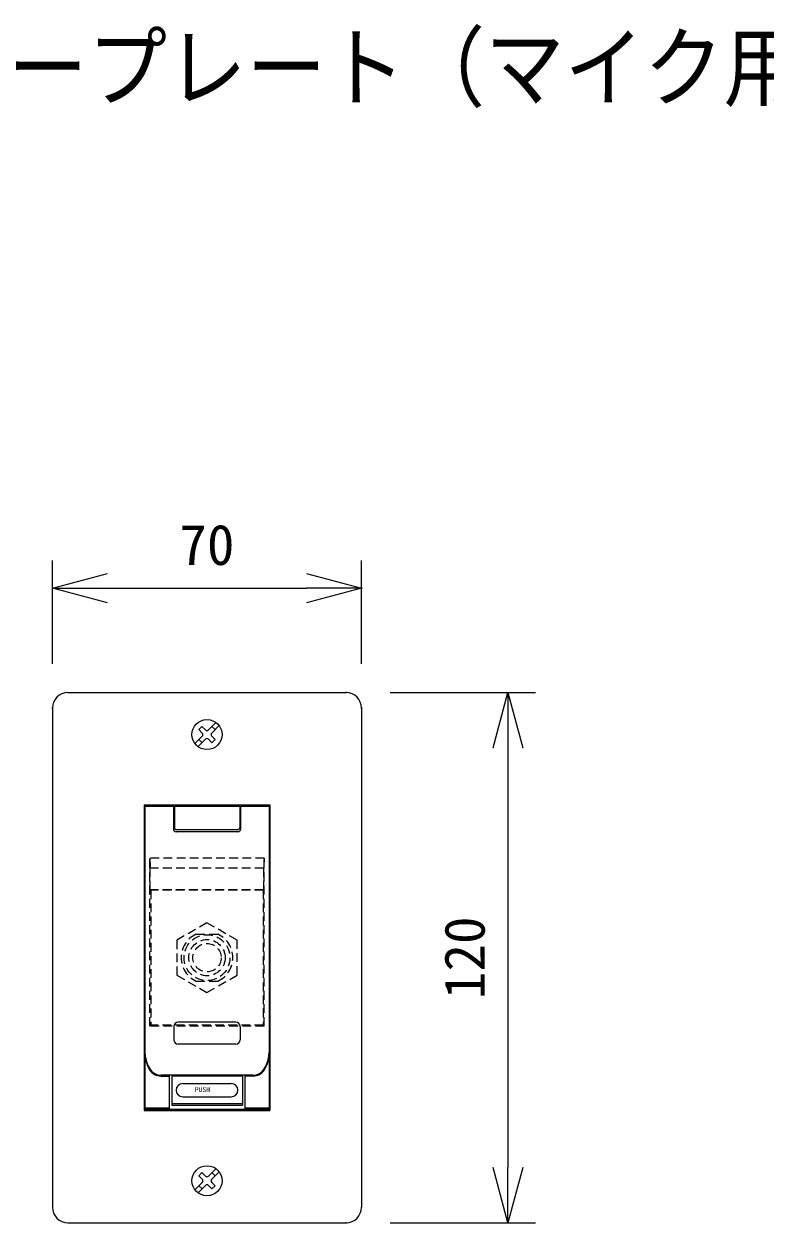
# Model space of a CAD drawing. Units: millimetres, scale not verified. Extents: x -62 to 63, y -57 to 57.
# Drawn here: x -20.4 to 13.2, y 2.5 to 56.8 of the extents above; entities that cross this region are included whole.
import ezdxf
from ezdxf.enums import TextEntityAlignment as Align

# ---------------------------------------------------------------- set-up
doc = ezdxf.new("R2010")
doc.units = ezdxf.units.MM
doc.header["$LTSCALE"] = 0.125
doc.header["$PDMODE"] = 32
doc.header["$PDSIZE"] = 0.025
doc.linetypes.add('USER1', pattern=[4.7625, 3.175, -1.5875])
for name, color, linetype in [('0-0_0', 7, 'Continuous'), ('0-1_Defpoints', 7, 'Continuous'), ('0-4_MOJI1', 7, 'Continuous'), ('0-6_SUNPO', 7, 'Continuous')]:
    doc.layers.add(name, color=color, linetype=linetype)
doc.layers.add('0-2_GAIKEI', color=1, linetype='Continuous', lineweight=18)
doc.styles.add('ＭＳ ゴシック', font='')
doc.styles.get('ＭＳ ゴシック').set_extended_font_data('MS Gothic')

# ---------------------------------------------------------------- blocks, each defined once
blk = doc.blocks.new('_Open30')
at = {"layer": '0-0_0'}
blk.add_line((0, 0), (-1, 0), dxfattribs=at)
blk.add_lwpolyline([(-1, 0.26795), (0, 0), (-1, -0.26795)], dxfattribs=at)
blk = doc.blocks.new('D2')
at = {"layer": '0-1_Defpoints'}
for p in [(59.4123, 344.763), (45.4123, 339.3343), (59.4123, 339.3343)]:
    blk.add_point(p, dxfattribs=at)
at = {"layer": '0-6_SUNPO'}
for p, q in [((45.4123, 341.3343), (45.4123, 346.013)), ((59.4123, 341.3343), (59.4123, 346.013)), ((47.9123, 344.763), (56.9123, 344.763))]:
    blk.add_line(p, q, dxfattribs=at)
at = {"layer": '0-6_SUNPO', "xscale": 2.5, "yscale": 2.5, "rotation": 180}
blk.add_blockref('_Open30', (45.4123, 344.763), dxfattribs=at)
at = {"layer": '0-6_SUNPO', "xscale": 2.5, "yscale": 2.5}
blk.add_blockref('_Open30', (59.4123, 344.763), dxfattribs=at)
at = {"layer": '0-6_SUNPO', "style": 'ＭＳ ゴシック'}
blk.add_text('70', height=1.833, dxfattribs=at).set_placement((51.1623, 345.263), align=Align.BOTTOM_LEFT)
blk = doc.blocks.new('D3')
at = {"layer": '0-1_Defpoints'}
for p in [(58.7123, 340.0352), (58.7123, 316.0352), (66.0412, 316.0352)]:
    blk.add_point(p, dxfattribs=at)
at = {"layer": '0-6_SUNPO'}
for p, q in [((60.7123, 340.0352), (67.2912, 340.0352)), ((66.0412, 337.5352), (66.0412, 318.5352)), ((60.7123, 316.0352), (67.2912, 316.0352))]:
    blk.add_line(p, q, dxfattribs=at)
at = {"layer": '0-6_SUNPO', "xscale": 2.5, "yscale": 2.5}
for p, rotation in [((66.0412, 340.0352), 90), ((66.0412, 316.0352), 270)]:
    blk.add_blockref('_Open30', p, dxfattribs=dict(at, rotation=rotation))
at = {"layer": '0-6_SUNPO', "style": 'ＭＳ ゴシック'}
blk.add_text('120', height=1.833, rotation=90, dxfattribs=at).set_placement((65.5412, 326.1602), align=Align.BOTTOM_LEFT)

msp = doc.modelspace()

# ---------------------------------------------------------------- linework, layer by layer
at = {"layer": '0-2_GAIKEI', "color": 7}
for p, q in [((-18.3774, 26.5342), (-5.7774, 26.5342)), ((-19.0774, 25.8334), (-19.0774, 3.2342)), ((-5.0774, 25.8342), (-5.0774, 3.2342)), ((-9.2563, 21.4421), (-14.8963, 21.4421)), ((-14.8963, 21.4421), (-14.8963, 7.6542)), ((-9.2563, 21.4421), (-9.2563, 7.6542)), ((-9.2563, 7.6542), (-14.8963, 7.6542)), ((-18.3774, 2.5342), (-5.7774, 2.5342))]:
    msp.add_line(p, q, dxfattribs=at)
at = {"layer": '0-2_GAIKEI'}
for p, q in [((-12.4451, 24.8605), (-12.3037, 25.0019)), ((-12.1481, 24.8463), (-12.3037, 25.0019)), ((-12.0067, 24.8463), (-11.6725, 25.1805)), ((-11.8653, 24.7049), (-11.5311, 25.0391)), ((-11.7111, 24.8618), (-11.8508, 25.0015)), ((-12.6237, 24.2293), (-12.2896, 24.5635)), ((-12.2896, 24.7049), (-12.4451, 24.8605)), ((-11.7097, 24.4079), (-11.8653, 24.5635)), ((-12.4823, 24.0879), (-12.1481, 24.422)), ((-12.3017, 24.2645), (-12.4451, 24.4079)), ((-11.8512, 24.2665), (-12.0067, 24.422)), ((-11.8512, 24.2665), (-11.7097, 24.4079)), ((-14.9274, 21.4542), (-14.9274, 7.6142)), ((-14.9274, 21.4542), (-9.2274, 21.4542)), ((-14.8963, 21.3862), (-13.5763, 21.3862)), ((-13.5963, 21.392), (-13.5963, 20.3556)), ((-13.5561, 21.3743), (-13.5561, 20.4342)), ((-10.5966, 21.3743), (-13.5561, 21.3743)), ((-10.5966, 21.3743), (-10.5966, 20.4342)), ((-10.5563, 21.392), (-10.5563, 20.3556)), ((-10.5563, 21.392), (-9.2663, 21.392)), ((-9.2274, 21.4542), (-9.2274, 7.6142)), ((-10.6763, 20.2356), (-13.4763, 20.2356)), ((-13.4561, 20.3342), (-10.6966, 20.3342)), ((-13.5763, 11.4156), (-13.5763, 10.8156)), ((-10.7763, 11.6156), (-13.3763, 11.6156)), ((-10.5763, 11.4156), (-10.5763, 10.8156)), ((-10.7763, 10.6156), (-13.3763, 10.6156)), ((-14.1635, 9.1742), (-13.7963, 9.1742)), ((-9.9987, 9.2156), (-14.1539, 9.2156)), ((-13.7963, 9.2156), (-13.7963, 7.6542)), ((-13.6763, 9.2156), (-13.6763, 7.8542)), ((-10.4763, 9.1742), (-13.6763, 9.1742)), ((-13.1763, 8.8342), (-10.9763, 8.8342)), ((-12.4263, 9.1742), (-12.4263, 9.2156)), ((-11.7263, 9.1742), (-11.7263, 9.2156)), ((-10.4763, 9.2156), (-10.4763, 7.8542)), ((-10.3563, 9.2156), (-10.3563, 7.6542)), ((-9.9891, 9.1742), (-10.3563, 9.1742)), ((-13.1763, 8.2342), (-10.9763, 8.2342)), ((-14.9274, 7.6142), (-9.2274, 7.6142)), ((-13.7963, 7.7226), (-14.8963, 7.7226)), ((-10.4763, 7.9226), (-13.6763, 7.9226)), ((-13.6763, 7.8542), (-10.4763, 7.8542)), ((-9.2563, 7.7226), (-10.3563, 7.7226)), ((-12.0067, 4.6463), (-11.6725, 4.9805)), ((-12.6237, 4.0293), (-12.2896, 4.3635)), ((-12.4451, 4.6605), (-12.3037, 4.8019)), ((-12.2896, 4.5049), (-12.4451, 4.6605)), ((-12.1481, 4.6463), (-12.3037, 4.8019)), ((-11.8653, 4.5049), (-11.5311, 4.8391)), ((-11.7097, 4.2079), (-11.8653, 4.3635)), ((-11.7111, 4.6618), (-11.8508, 4.8015)), ((-12.4823, 3.8879), (-12.1481, 4.222)), ((-12.3017, 4.0645), (-12.4451, 4.2079)), ((-11.8512, 4.0665), (-12.0067, 4.222)), ((-11.8512, 4.0665), (-11.7097, 4.2079))]:
    msp.add_line(p, q, dxfattribs=at)
at = {"layer": '0-2_GAIKEI', "linetype": 'USER1'}
for p, q in [((-14.6735, 19.0461), (-14.6456, 18.5842)), ((-14.6735, 11.4381), (-14.6735, 19.0461)), ((-9.4813, 19.0461), (-14.6735, 19.0461)), ((-9.4813, 19.0461), (-9.5093, 18.5842)), ((-9.4813, 11.4381), (-9.4813, 19.0461)), ((-14.6456, 17.6023), (-14.6456, 18.5842)), ((-9.5093, 18.5842), (-14.6456, 18.5842)), ((-9.5093, 17.6023), (-9.5093, 18.5842)), ((-14.6456, 17.6023), (-14.6274, 17.5842)), ((-9.5093, 17.6023), (-14.6456, 17.6023)), ((-14.6274, 17.5842), (-14.6274, 11.4842)), ((-9.5274, 17.5842), (-14.6274, 17.5842)), ((-9.5093, 17.6023), (-9.5274, 17.5842)), ((-9.5274, 17.5842), (-9.5274, 11.4842)), ((-12.0774, 16.1115), (-13.4434, 15.3228)), ((-10.7114, 15.3228), (-12.0774, 16.1115)), ((-13.4434, 15.3228), (-13.4434, 13.7455)), ((-12.5727, 15.5942), (-11.5822, 15.5942)), ((-10.7114, 13.7455), (-10.7114, 15.3228)), ((-13.4434, 13.7455), (-12.0774, 12.9569)), ((-12.0774, 12.9569), (-10.7114, 13.7455)), ((-12.5727, 13.4742), (-11.5822, 13.4742)), ((-9.4813, 11.4381), (-14.6735, 11.4381)), ((-9.5274, 11.4842), (-14.6274, 11.4842))]:
    msp.add_line(p, q, dxfattribs=at)
at = {"layer": '0-2_GAIKEI'}
for centre in [(-12.0774, 24.6342), (-12.0774, 4.4342)]:
    msp.add_circle(centre, 0.68, dxfattribs=at)
at = {"layer": '0-2_GAIKEI', "linetype": 'USER1'}
for radius in [1.04, 0.82, 0.64]:
    msp.add_circle((-12.0774, 14.5342), radius, dxfattribs=at)
at = {"layer": '0-2_GAIKEI', "color": 7}
for centre, start, end in [((-18.3774, 25.8342), 89.99998, 179.99997), ((-5.7774, 25.8342), 0, 89.99998), ((-18.3774, 3.2342), 180.00003, 270.00003), ((-5.7774, 3.2342), 270.00003, 0)]:
    msp.add_arc(centre, 0.7, start, end, dxfattribs=at)
at = {"layer": '0-2_GAIKEI'}
for centre, radius, start, end in [((-12.3603, 24.6342), 0.1, 314.99945, 45.00054), ((-12.0774, 24.917), 0.1, 224.99944, 314.99954), ((-12.0774, 24.3513), 0.1, 45.00042, 135.0006), ((-11.7946, 24.6342), 0.1, 134.99986, 225.00012), ((-13.4763, 20.3556), 0.12, 180, 270), ((-13.4561, 20.4342), 0.1, 180, 270), ((-10.6966, 20.4342), 0.1, 270, 0), ((-10.6763, 20.3556), 0.12, 270, 0), ((-13.3763, 11.4156), 0.2, 90, 180), ((-10.7763, 11.4156), 0.2, 0, 90), ((-13.3763, 10.8156), 0.2, 180, 270), ((-10.7763, 10.8156), 0.2, 270, 0), ((-13.3963, 10.2448), 1.5, 180, 211.52587), ((-13.3868, 10.2862), 1.5, 184.37696, 211.52593), ((-10.7659, 10.2862), 1.5, 328.47413, 355.62304), ((-10.7563, 10.2448), 1.5, 328.47413, 0), ((-14.1635, 9.7742), 0.6, 211.52582, 270), ((-14.1539, 9.8156), 0.6, 211.52588, 270), ((-9.9987, 9.8156), 0.6, 270, 328.47418), ((-9.9891, 9.7742), 0.6, 270, 328.47418), ((-13.1763, 8.5342), 0.3, 90, 270), ((-10.9763, 8.5342), 0.3, 270, 90), ((-12.3603, 4.4342), 0.1, 314.99945, 45.00054), ((-12.0774, 4.717), 0.1, 224.99944, 314.99954), ((-11.7946, 4.4342), 0.1, 134.99986, 225.00012), ((-12.0774, 4.1513), 0.1, 45.00042, 135.0006)]:
    msp.add_arc(centre, radius, start, end, dxfattribs=at)
at = {"layer": '0-2_GAIKEI', "linetype": 'USER1'}
for start, end in [(115.04401, 244.95599), (295.04401, 64.95599)]:
    msp.add_arc((-12.0774, 14.5342), 1.17, start, end, dxfattribs=at)

# ---------------------------------------------------------------- block references
at = {"layer": '0-6_SUNPO'}
for name in ['D2', 'D3']:
    msp.add_blockref(name, (-64.4897, -313.501), dxfattribs=at)

# ---------------------------------------------------------------- texts
at = {"layer": '0-2_GAIKEI', "color": 7, "style": 'ＭＳ ゴシック'}
msp.add_text('PUSH', height=0.2199, dxfattribs=at).set_placement((-12.6313, 8.3842), align=Align.BOTTOM_LEFT)
at = {"layer": '0-4_MOJI1', "style": 'ＭＳ ゴシック', "width": 0.9}
msp.add_text('コネクタープレート（マイク用単複ジャック）', height=2.933, dxfattribs=at).set_placement((-35.4897, 52.499), align=Align.BOTTOM_LEFT)

doc.saveas('drawing.dxf')
